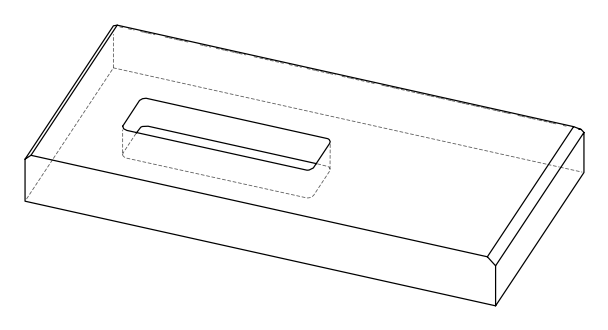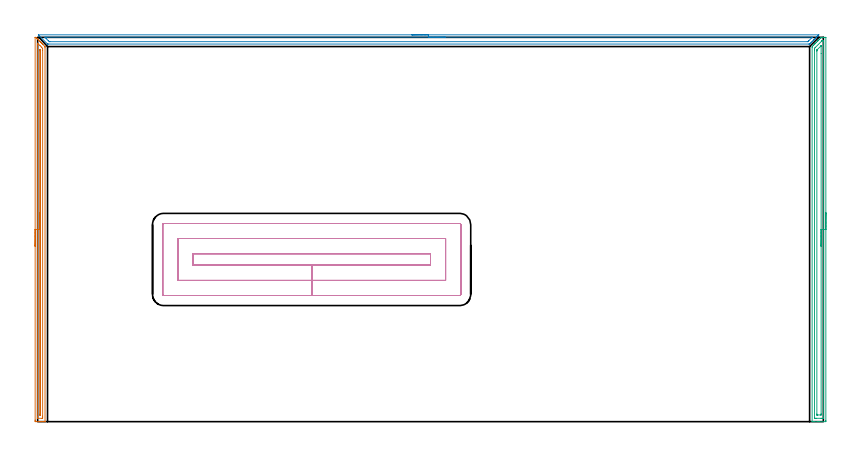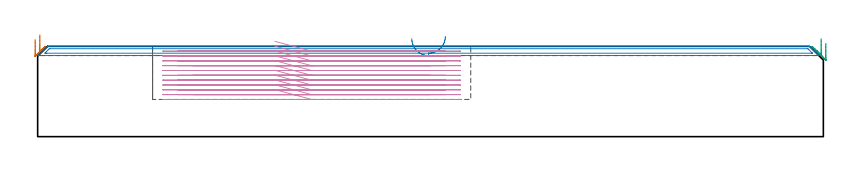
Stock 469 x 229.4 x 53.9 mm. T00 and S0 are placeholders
(PLAN: 4 operations, 1 tool changes, 44.7 min)
(1 AREA_MILL | FG_CHAMFER_SURFACE | UGT0205_001 | 5.59 min | 3994 mm3)
(2 AREA_MILL_1 | FG_CHAMFER_SURFACE_1 | UGT0205_001 | 7.57 min | 7028 mm3)
(3 AREA_MILL_2 | FG_CHAMFER_SURFACE_2 | UGT0205_001 | 5.69 min | 7619 mm3)
(4 MILL_RECTANGULAR_POCKET | POCKET_RECTANGULAR_STRAIGHT | NXT0201_011 | Follow Part, ap 3, ae 75% | 25.84 min | 329994 mm3)
(TOOL UGT0205_001 | Chamfer Mill 20 x 3 x 45 deg. | D20 FL50 Z2)
(TOOL NXT0201_011 | ENDMILL 12mm [2P460-1200-NA 1630] | D12 FL38 Z6)
(OP 1 AREA_MILL)
G17 G21 G94 G90
T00 M6
G54
G17 G0 G90 X-1.5 Y104.698 S1061 M3
G43 Z63.9 H0
Z58.
G94 G1 Y104.736 Z57.128 F250.
Y104.85 Z56.263
Y105.038 Z55.412
Y105.301 Z54.58
Y105.635 Z53.774
Y106.037 Z53.
Y106.506 Z52.264
Y107.037 Z51.572
Y107.627 Z50.929
Y108.27 Z50.34
Y108.962 Z49.808
Y109.698 Z49.34
Y110.472 Z48.937
Y111.278 Z48.603
Y112.11 Z48.341
Y112.961 Z48.152
Y113.826 Z48.038
Y114.698 Z48.
Y229.259
X-1.497 Y229.352 Z48.003
X-1.494 Y229.386 Z48.006
X-1.195 Y229.403 Z48.305
X-1.165 Y229.404 Z48.335
X-1.097 Y229.395 Z48.402
X-0.943 Y229.243 Z48.556
X-0.878 Y229.179 Z48.619
X-0.81 Y229.11 Z48.689
X-0.658 Y228.958 Z48.841
X-0.587 Y228.888 Z48.91
X-0.513 Y228.813 Z48.986
X-0.373 Y228.673 Z49.126
X-0.296 Y228.598 Z49.2
X0.305 Y227.995 Z49.805
X0.379 Y227.922 Z49.878
X0.577 Y227.725 Z50.073
X1.126 Y227.174 Z50.626
X1.271 Y227.03 Z50.769
X1.45 Y226.852 Z50.946
X1.948 Y226.352 Z51.448
X2.323 Y225.979 Z51.819
X2.459 Y225.842 Z51.958
X2.754 Y225.546 Z52.254
X3.196 Y225.106 Z52.692
X4.329 Y223.97 Z53.828
X4.394 Y223.901 Z53.892
X4.4 Y223.464 Z53.9
Y0.146
X4.397 Y0.01 Z53.888
X4.293 Y0.002 Z53.785
X4.183 Y0. Z53.682
X3.496 Z52.995
X2.895 Z52.395
X2.323 Z51.819
X2.037 Z51.533
X1.45 Z50.947
X1.164 Z50.661
X0.577 Z50.072
X-1.068 Z48.428
X-1.169 Y0.001 Z48.327
X-1.492 Y0.01 Z48.004
X-1.497 Y0.256 Z48.
X-1.5 Y0.592
Y0.93
Y114.698
X-0.086 Z49.414
X-0.085 Y225.032 Z49.415
X-0.084 Y225.247 Z49.416
X-0.079 Y225.917 Z49.421
X0.586 Y225.265 Z50.086
X1.45 Y224.4 Z50.95
X2.323 Y223.525 Z51.823
X2.382 Y223.464 Z51.882
X2.979 Y222.794 Z52.479
X2.986 Y221.681 Z52.486
Y3.266
X2.985 Y2.59 Z52.485
X2.983 Y2.375 Z52.483
X2.979 Y2.039 Z52.479
X2.971 Y2.01 Z52.471
X2.91 Y2.006 Z52.41
X2.812 Y2.002 Z52.312
X2.69 Y2. Z52.19
X0.07 Y2.001 Z49.57
X-0.046 Y2.006 Z49.454
X-0.067 Y2.01 Z49.433
X-0.079 Y2.016 Z49.421
X-0.081 Y2.04 Z49.419
X-0.084 Y2.159 Z49.416
X-0.085 Y2.375 Z49.415
X-0.086 Y3.052 Z49.414
Y114.698
X1.328 Z50.828
X1.329 Y221.805 Z50.829
X1.33 Y221.93 Z50.83
X1.334 Y222.012 Z50.834
X1.337 Y222.052 Z50.837
X1.36 Y222.031 Z50.86
X1.45 Y221.939 Z50.95
X1.565 Y221.801 Z51.065
X1.568 Y221.681 Z51.068
X1.57 Y221.558 Z51.07
X1.572 Y220.79 Z51.072
X1.571 Y4.925 Z51.071
X1.568 Y4.158 Z51.068
X1.565 Y4.04 Z51.065
X1.56 Y4.01 Z51.06
X1.527 Y4.006 Z51.027
X1.45 Y4.002 Z50.95
X1.398 Z50.898
X1.358 Y4.006 Z50.858
X1.336 Y4.01 Z50.836
X1.334 Y4.035 Z50.834
X1.33 Y4.158 Z50.83
X1.329 Y4.282 Z50.829
X1.328 Y114.698 Z50.828
Y115.569 Z50.866
Y116.434 Z50.98
Y117.286 Z51.169
Y118.118 Z51.432
Y118.924 Z51.765
Y119.698 Z52.168
Y120.433 Z52.637
Y121.126 Z53.168
Y121.769 Z53.757
Y122.358 Z54.401
Y122.889 Z55.093
Y123.358 Z55.828
Y123.761 Z56.602
Y124.095 Z57.408
Y124.357 Z58.24
Y124.546 Z59.092
Y124.66 Z59.957
Y124.698 Z60.828
G0 Z63.9
M5
M2
(OP 2 AREA_MILL_1)
G17 G21 G94 G90
T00 M6
G54
G17 G0 G90 X223.35 Y230.9 S1061 M3
G43 Z63.9 H0
Z58.4
G94 G1 X223.388 Z57.528 F250.
X223.502 Z56.664
X223.691 Z55.812
X223.953 Z54.98
X224.287 Z54.174
X224.69 Z53.4
X225.158 Z52.664
X225.69 Z51.972
X226.279 Z51.329
X226.922 Z50.74
X227.614 Z50.208
X228.35 Z49.74
X229.124 Z49.337
X229.93 Z49.003
X230.762 Z48.741
X231.613 Z48.552
X232.478 Z48.438
X233.35 Z48.4
X466.036
X466.275 Y230.895 Z48.404
X466.282 Y230.893 Z48.405
X466.275 Y230.874 Z48.425
X466.028 Y230.628 Z48.671
X465.977 Y230.576 Z48.723
X465.77 Y230.368 Z48.928
X465.16 Y229.76 Z49.54
X465.083 Y229.683 Z49.616
X464.883 Y229.481 Z49.815
X464.291 Y228.891 Z50.408
X464.19 Y228.789 Z50.51
X463.995 Y228.594 Z50.702
X463.423 Y228.023 Z51.277
X463.296 Y227.895 Z51.403
X463.108 Y227.706 Z51.59
X462.554 Y227.154 Z52.146
X462.221 Y226.819 Z52.477
X461.685 Y226.285 Z53.015
X461.334 Y225.932 Z53.364
X461.211 Y225.81 Z53.488
X460.921 Y225.521 Z53.779
X460.835 Y225.437 Z53.863
X460.801 Y225.407 Z53.893
X460.317 Y225.4 Z53.9
X6.382
X5.899 Y225.407 Z53.893
X5.864 Y225.435 Z53.864
X0.574 Y230.725 Z48.573
X0.489 Y230.812 Z48.486
X0.414 Y230.891 Z48.405
X0.531 Y230.898 Z48.401
X0.574 Y230.9 Z48.4
X233.35
Y229.486 Z49.814
X462.1
X462.419 Y229.481 Z49.819
X462.266 Y229.32 Z49.98
X462.105 Y229.154 Z50.146
X460.317 Y227.367 Z51.933
X460.04 Y227.094 Z52.206
X459.757 Y226.819 Z52.481
X459.429 Y226.814 Z52.486
X7.281
X6.943 Y226.819 Z52.481
X6.383 Y227.369 Z51.931
X5.156 Y228.594 Z50.706
X4.595 Y229.157 Z50.143
X4.281 Y229.481 Z49.819
X4.595 Y229.483 Z49.817
X5.484 Y229.486 Z49.814
X233.35
X234.222 Z49.852
X235.086 Z49.966
X235.938 Z50.155
X236.77 Z50.417
X237.576 Z50.751
X238.35 Z51.154
X239.086 Z51.623
X239.778 Z52.154
X240.421 Z52.743
X241.01 Z53.386
X241.541 Z54.078
X242.01 Z54.814
X242.413 Z55.588
X242.747 Z56.394
X243.009 Z57.226
X243.198 Z58.078
X243.312 Z58.943
X243.35 Z59.814
G0 Z63.9
M5
M2
(OP 3 AREA_MILL_2)
G17 G21 G94 G90
T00 M6
G54
G17 G0 G90 X470.5 Y124.7 S1061 M3
G43 Z63.9 H0
Z55.7
G94 G1 Y124.662 Z54.828 F250.
Y124.548 Z53.963
Y124.359 Z53.112
Y124.097 Z52.28
Y123.763 Z51.474
Y123.36 Z50.7
Y122.892 Z49.964
Y122.36 Z49.272
Y121.771 Z48.629
Y121.128 Z48.04
Y120.436 Z47.508
Y119.7 Z47.04
Y118.926 Z46.637
Y118.12 Z46.303
Y117.288 Z46.041
Y116.437 Z45.852
Y115.572 Z45.738
Y114.7 Z45.7
Y0.592
X470.497 Y0.246 Z45.701
X470.491 Y0.01 Z45.705
X470.252 Y0. Z45.945
X466.4 Z49.795
X465.803 Z50.395
X465.512 Z50.685
X463.735 Z52.46
X463.153 Z53.046
X462.658 Z53.541
X462.332 Y0.006 Z53.859
X462.303 Y0.01 Z53.888
X462.3 Y0.146 Z53.9
Y223.459
X462.306 Y223.901 Z53.892
X462.368 Y223.969 Z53.83
X462.847 Y224.449 Z53.349
X463.291 Y224.891 Z52.908
X463.735 Y225.337 Z52.461
X463.939 Y225.54 Z52.26
X464.01 Y225.61 Z52.19
X464.624 Y226.225 Z51.573
X464.831 Y226.431 Z51.369
X464.889 Y226.489 Z51.311
X465.512 Y227.114 Z50.684
X465.722 Y227.322 Z50.477
X465.768 Y227.368 Z50.432
X466.4 Y228.002 Z49.796
X466.647 Y228.247 Z49.553
X467.288 Y228.89 Z48.908
X467.525 Y229.126 Z48.674
X467.732 Y229.33 Z48.466
X467.797 Y229.39 Z48.402
X468.173 Y229.4 Z48.027
X469.065 Z47.134
X469.371 Z46.828
X469.953 Z46.243
X470.244 Z45.953
X470.491 Y229.398 Z45.705
X470.5 Y229.254 Z45.7
Y114.7
X469.086 Z47.114
X469.085 Y2.375 Z47.115
Y2.355
X469.065 Y2.01 Z47.135
X468.548 Y2.002 Z47.652
X468.177 Y2.001 Z48.023
X467.662 Y2. Z48.538
X464.997 Z51.203
X464.624 Y2.001 Z51.576
X464.105 Y2.003 Z52.095
X463.735 Y2.01 Z52.465
X463.716 Y2.375 Z52.484
X463.715 Y2.395 Z52.485
X463.714 Y221.677 Z52.486
X463.715 Y222.568 Z52.485
X463.716 Y222.587 Z52.484
X463.735 Y222.873 Z52.465
X464.024 Y223.169 Z52.176
X464.31 Y223.459 Z51.89
X467.875 Y227.025 Z48.325
X468.027 Y227.175 Z48.173
X468.177 Y227.32 Z48.023
X468.244 Y227.383 Z47.956
X468.306 Y227.39 Z47.894
X468.434 Y227.394 Z47.766
X468.694 Y227.397 Z47.506
X469.065 Y227.39 Z47.135
X469.084 Y227.025 Z47.116
X469.085 Y227.005 Z47.115
X469.086 Y114.7 Z47.114
X467.672 Z48.528
X467.671 Y4.665 Z48.529
X467.669 Y4.158 Z48.531
X467.667 Y4.062 Z48.533
X467.665 Y4.022 Z48.535
X467.602 Y4.01 Z48.598
X467.443 Y4.002 Z48.757
X465.669 Y4. Z50.531
X465.512 Z50.688
X465.355 Y4.001 Z50.845
X465.25 Y4.005 Z50.95
X465.167 Y4.01 Z51.033
X465.135 Y4.016 Z51.065
X465.134 Y4.031 Z51.066
X465.131 Y4.158 Z51.069
X465.129 Y4.542 Z51.071
Y221.169
X465.131 Y221.677 Z51.069
X465.133 Y221.772 Z51.067
X465.135 Y221.816 Z51.065
X465.159 Y221.848 Z51.041
X465.248 Y221.941 Z50.952
X465.512 Y222.212 Z50.688
X467.469 Y224.17 Z48.731
X467.652 Y224.351 Z48.548
X467.658 Z48.542
X467.665 Z48.535
X467.669 Y224.115 Z48.531
X467.671 Y223.967 Z48.529
X467.672 Y219.688 Z48.528
Y114.7
Y113.828 Z48.566
Y112.964 Z48.68
Y112.112 Z48.869
Y111.28 Z49.131
Y110.474 Z49.465
Y109.7 Z49.868
Y108.964 Z50.337
Y108.272 Z50.868
Y107.629 Z51.457
Y107.04 Z52.101
Y106.509 Z52.793
Y106.04 Z53.528
Y105.637 Z54.302
Y105.303 Z55.108
Y105.041 Z55.94
Y104.852 Z56.792
Y104.738 Z57.657
Y104.7 Z58.528
G0 Z63.9
M5
M2
(OP 4 MILL_RECTANGULAR_POCKET)
G17 G21 G94 G90
T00 M6
G54
G17 G0 G90 X141.599 Y93.3 S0 M3
G43 Z63.9 H1
Z56.9
G94 G1 X163.55 Z51.018 F250.
X234.5 F500.
Y100.3
X92.6
Y93.3
X163.55
Y84.3
X243.5
Y109.3
X83.6
Y84.3
X163.55
Y75.3
X251.9
G3 X252.5 Y75.9 R0.6
G1 Y117.7
G3 X251.9 Y118.3 R0.6
G1 X75.2
G3 X74.6 Y117.7 R0.6
G1 Y75.9
G3 X75.2 Y75.3 R0.6
G1 X163.55
X164.55
G0 X141.599 Y93.3 Z54.018
G1 X163.55 Z48.136 F250.
X234.5 F500.
Y100.3
X92.6
Y93.3
X163.55
Y84.3
X243.5
Y109.3
X83.6
Y84.3
X163.55
Y75.3
X251.9
G3 X252.5 Y75.9 R0.6
G1 Y117.7
G3 X251.9 Y118.3 R0.6
G1 X75.2
G3 X74.6 Y117.7 R0.6
G1 Y75.9
G3 X75.2 Y75.3 R0.6
G1 X163.55
X164.55
G0 X141.599 Y93.3 Z51.136
G1 X163.55 Z45.254 F250.
X234.5 F500.
Y100.3
X92.6
Y93.3
X163.55
Y84.3
X243.5
Y109.3
X83.6
Y84.3
X163.55
Y75.3
X251.9
G3 X252.5 Y75.9 R0.6
G1 Y117.7
G3 X251.9 Y118.3 R0.6
G1 X75.2
G3 X74.6 Y117.7 R0.6
G1 Y75.9
G3 X75.2 Y75.3 R0.6
G1 X163.55
X164.55
G0 X141.599 Y93.3 Z48.254
G1 X163.55 Z42.373 F250.
X234.5 F500.
Y100.3
X92.6
Y93.3
X163.55
Y84.3
X243.5
Y109.3
X83.6
Y84.3
X163.55
Y75.3
X251.9
G3 X252.5 Y75.9 R0.6
G1 Y117.7
G3 X251.9 Y118.3 R0.6
G1 X75.2
G3 X74.6 Y117.7 R0.6
G1 Y75.9
G3 X75.2 Y75.3 R0.6
G1 X163.55
X164.55
G0 X141.599 Y93.3 Z45.373
G1 X163.55 Z39.491 F250.
X234.5 F500.
Y100.3
X92.6
Y93.3
X163.55
Y84.3
X243.5
Y109.3
X83.6
Y84.3
X163.55
Y75.3
X251.9
G3 X252.5 Y75.9 R0.6
G1 Y117.7
G3 X251.9 Y118.3 R0.6
G1 X75.2
G3 X74.6 Y117.7 R0.6
G1 Y75.9
G3 X75.2 Y75.3 R0.6
G1 X163.55
X164.55
G0 X141.599 Y93.3 Z42.491
G1 X163.55 Z36.609 F250.
X234.5 F500.
Y100.3
X92.6
Y93.3
X163.55
Y84.3
X243.5
Y109.3
X83.6
Y84.3
X163.55
Y75.3
X251.9
G3 X252.5 Y75.9 R0.6
G1 Y117.7
G3 X251.9 Y118.3 R0.6
G1 X75.2
G3 X74.6 Y117.7 R0.6
G1 Y75.9
G3 X75.2 Y75.3 R0.6
G1 X163.55
X164.55
G0 X141.599 Y93.3 Z39.609
G1 X163.55 Z33.727 F250.
X234.5 F500.
Y100.3
X92.6
Y93.3
X163.55
Y84.3
X243.5
Y109.3
X83.6
Y84.3
X163.55
Y75.3
X251.9
G3 X252.5 Y75.9 R0.6
G1 Y117.7
G3 X251.9 Y118.3 R0.6
G1 X75.2
G3 X74.6 Y117.7 R0.6
G1 Y75.9
G3 X75.2 Y75.3 R0.6
G1 X163.55
X164.55
G0 X141.599 Y93.3 Z36.727
G1 X163.55 Z30.845 F250.
X234.5 F500.
Y100.3
X92.6
Y93.3
X163.55
Y84.3
X243.5
Y109.3
X83.6
Y84.3
X163.55
Y75.3
X251.9
G3 X252.5 Y75.9 R0.6
G1 Y117.7
G3 X251.9 Y118.3 R0.6
G1 X75.2
G3 X74.6 Y117.7 R0.6
G1 Y75.9
G3 X75.2 Y75.3 R0.6
G1 X163.55
X164.55
G0 X141.599 Y93.3 Z33.845
G1 X163.55 Z27.964 F250.
X234.5 F500.
Y100.3
X92.6
Y93.3
X163.55
Y84.3
X243.5
Y109.3
X83.6
Y84.3
X163.55
Y75.3
X251.9
G3 X252.5 Y75.9 R0.6
G1 Y117.7
G3 X251.9 Y118.3 R0.6
G1 X75.2
G3 X74.6 Y117.7 R0.6
G1 Y75.9
G3 X75.2 Y75.3 R0.6
G1 X163.55
X164.55
G0 X141.599 Y93.3 Z30.964
G1 X163.55 Z25.082 F250.
X234.5 F500.
Y100.3
X92.6
Y93.3
X163.55
Y84.3
X243.5
Y109.3
X83.6
Y84.3
X163.55
Y75.3
X251.9
G3 X252.5 Y75.9 R0.6
G1 Y117.7
G3 X251.9 Y118.3 R0.6
G1 X75.2
G3 X74.6 Y117.7 R0.6
G1 Y75.9
G3 X75.2 Y75.3 R0.6
G1 X163.55
X164.55
G0 X141.599 Y93.3 Z28.082
G1 X163.55 Z22.2 F250.
X234.5 F500.
Y100.3
X92.6
Y93.3
X163.55
Y84.3
X243.5
Y109.3
X83.6
Y84.3
X163.55
Y75.3
X251.9
G3 X252.5 Y75.9 R0.6
G1 Y117.7
G3 X251.9 Y118.3 R0.6
G1 X75.2
G3 X74.6 Y117.7 R0.6
G1 Y75.9
G3 X75.2 Y75.3 R0.6
G1 X163.55
X164.55
G0 Z63.9
M5
M2
